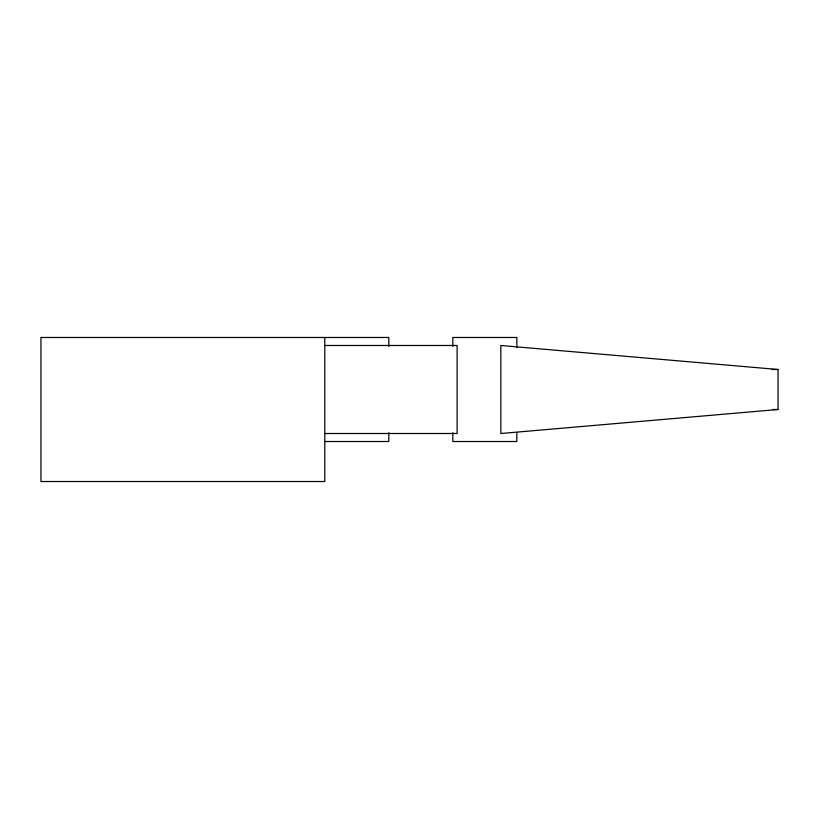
<?xml version="1.0" encoding="UTF-8"?>
<svg xmlns="http://www.w3.org/2000/svg" width="819" height="819" viewBox="0 0 819 819"><rect width="100%" height="100%" fill="white"/><g stroke="black" fill="none" stroke-linecap="round" stroke-linejoin="round"><path stroke-width="1.23" d="M778.05 409.5L500.839 433.507L500.839 345.485L778.05 369.492L778.05 409.5L773.126 409.5M325.02 345.485L457.115 345.485L457.115 433.507L325.02 433.507M771.897 369.492L778.05 369.492M324.795 441.513L388.81 441.513L388.81 432.627M516.85 347.625L516.85 337.479L452.825 337.479L452.825 346.355M516.85 432.627L516.85 441.513L452.825 441.513L452.825 432.627M388.81 346.355L388.81 337.479L40.95 337.479L40.95 481.521L324.795 481.521L324.795 337.479"/></g></svg>
